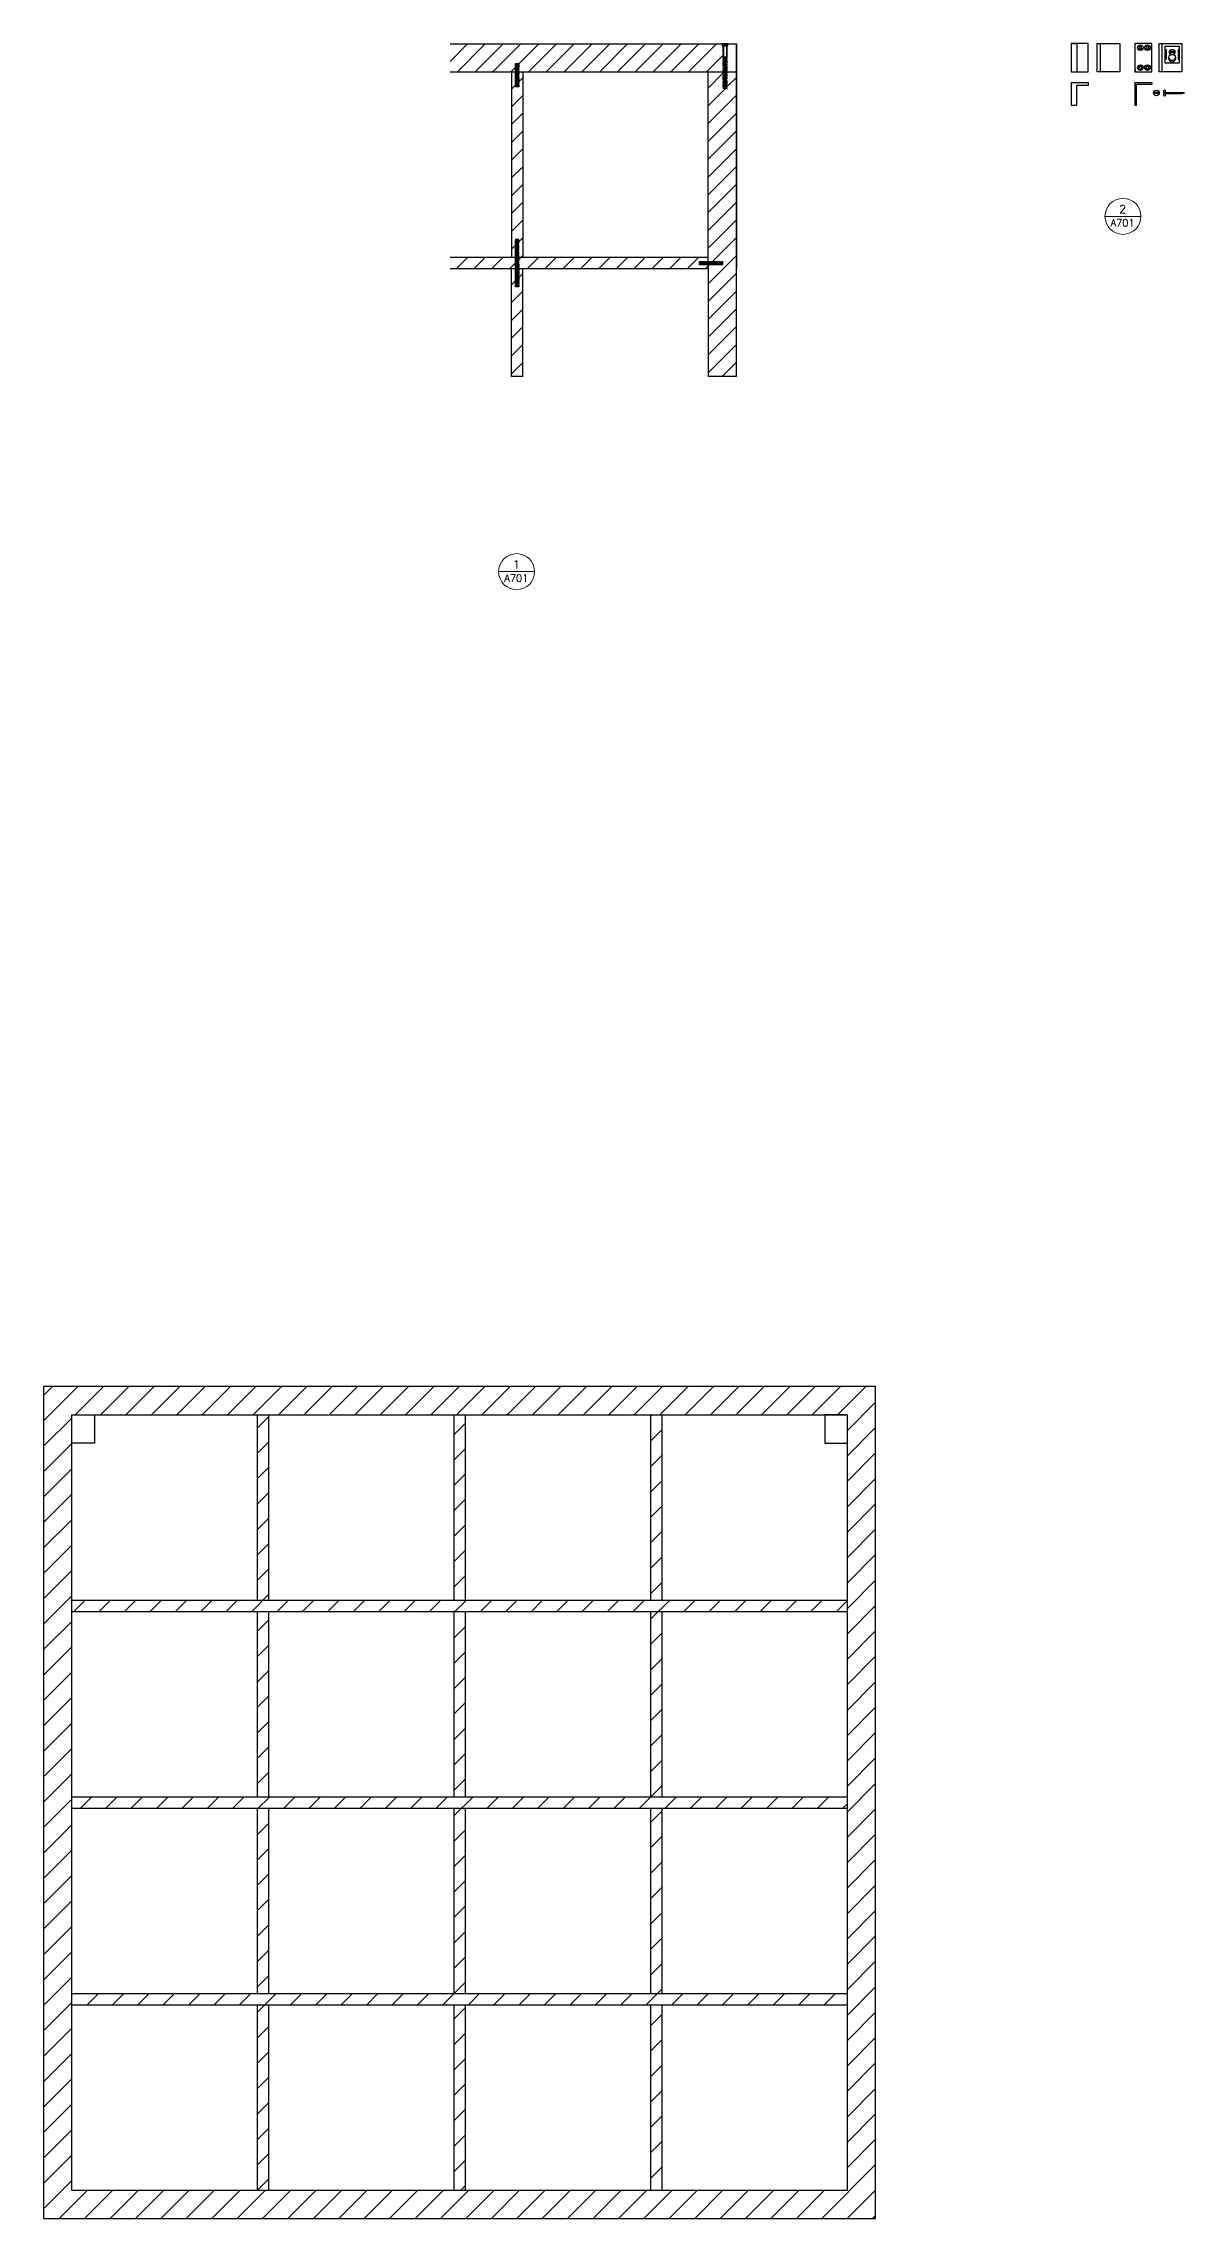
# Model space of a CAD drawing. Header units: millimetres. Extents: x 751 to 1821, y 987 to 1458.
# Drawn here: x 1249 to 1450.5, y 1073.7 to 1457.9 of the extents above; entities that cross this region are included whole.
import ezdxf
from ezdxf.enums import TextEntityAlignment as Align

# ---------------------------------------------------------------- set-up
doc = ezdxf.new("R2010")
doc.units = ezdxf.units.MM
doc.linetypes.add('PHANTOM2', pattern=[1.25, 0.625, -0.125, 0.125, -0.125, 0.125, -0.125])
doc.layers.get('0').update_dxf_attribs({"color": 3})
for name, color, linetype in [('A-ANNO-DIMS', 2, 'Continuous'), ('campiture', 4, 'Continuous'), ('giunzioni', 8, 'Continuous'), ('sezione', 220, 'Continuous'), ('VV_D_2_VITI', 2, 'Continuous'), ('VV_D_2_VITI_DETTAGLI', 1, 'Continuous')]:
    doc.layers.add(name, color=color, linetype=linetype)
doc.layers.add('Linee e simboli', color=1, linetype='Continuous', lineweight=18)
doc.styles.add('E-ROMANS', font='romans.shx', dxfattribs={"width": 0.8})

# ---------------------------------------------------------------- blocks, each defined once
blk = doc.blocks.new('VV_D_2_VITE01')
at = {"layer": 'VV_D_2_VITI'}
for p, q in [((-0.21, 3.66), (-0.21, 7.84)), ((0.21, 7.84), (-0.21, 7.84)), ((0.21, 3.66), (0.21, 7.84)), ((-0.5, 0.11), (-0.29, 0.33)), ((-0.5, 0), (-0.5, 0.11)), ((-0.5, 0.11), (0.5, 0.11)), ((0.5, 0), (-0.5, 0)), ((-0.29, 2.36), (-0.21, 2.52)), ((0.29, 2.36), (-0.29, 2.36)), ((-0.29, 2.36), (-0.29, 0.33)), ((-0.29, 0.33), (-0.29, 2.36)), ((-0.29, 2.36), (0.29, 2.36)), ((-0.29, 0.33), (0.29, 0.33)), ((-0.21, 3.66), (-0.21, 2.52)), ((0.21, 2.52), (-0.21, 2.52)), ((0.29, 2.36), (0, 2.36)), ((0.21, 3.66), (0.21, 2.52)), ((0.29, 2.36), (0.21, 2.52)), ((0.29, 0.33), (0.29, 2.36)), ((0.29, 2.36), (0.29, 0.33)), ((0.29, 0.33), (0.5, 0.11)), ((0.5, 0.11), (0.5, 0))]:
    blk.add_line(p, q, dxfattribs=at)
at = {"layer": 'VV_D_2_VITI_DETTAGLI'}
for p, q in [((-0.3, 7.57), (-0.14, 7.6)), ((-0.3, 7.57), (-0.18, 7.5)), ((-0.3, 7.57), (-0.3, 7.57)), ((-0.3, 7.29), (-0.14, 7.31)), ((-0.3, 7.29), (-0.18, 7.21)), ((-0.3, 7.29), (-0.3, 7.29)), ((-0.3, 7.05), (-0.14, 7.07)), ((-0.3, 7.05), (-0.18, 6.97)), ((-0.3, 7.05), (-0.3, 7.05)), ((-0.3, 6.76), (-0.14, 6.79)), ((-0.3, 6.76), (-0.18, 6.68)), ((-0.3, 6.76), (-0.3, 6.76)), ((-0.3, 6.48), (-0.14, 6.5)), ((-0.3, 6.48), (-0.3, 6.47)), ((-0.3, 6.47), (-0.18, 6.4)), ((-0.3, 6.19), (-0.14, 6.21)), ((-0.3, 6.19), (-0.18, 6.11)), ((-0.3, 6.19), (-0.3, 6.19)), ((-0.3, 5.95), (-0.14, 5.98)), ((-0.3, 5.95), (-0.18, 5.87)), ((-0.3, 5.95), (-0.3, 5.95)), ((-0.3, 5.67), (-0.14, 5.69)), ((-0.3, 5.67), (-0.3, 5.66)), ((-0.3, 5.66), (-0.18, 5.59)), ((-0.3, 5.38), (-0.14, 5.4)), ((-0.3, 5.38), (-0.18, 5.3)), ((-0.3, 5.38), (-0.3, 5.38)), ((-0.3, 5.14), (-0.14, 5.16)), ((-0.3, 5.14), (-0.18, 5.06)), ((-0.3, 5.14), (-0.3, 5.14)), ((-0.3, 4.85), (-0.14, 4.88)), ((-0.3, 4.85), (-0.18, 4.78)), ((-0.3, 4.85), (-0.3, 4.85)), ((-0.3, 4.57), (-0.14, 4.59)), ((-0.3, 4.57), (-0.18, 4.49)), ((-0.3, 4.57), (-0.3, 4.57)), ((-0.3, 4.28), (-0.14, 4.3)), ((-0.3, 4.28), (-0.18, 4.2)), ((-0.3, 4.28), (-0.3, 4.28)), ((-0.3, 4.04), (-0.14, 4.07)), ((-0.3, 4.04), (-0.18, 3.96)), ((-0.3, 4.04), (-0.3, 4.04)), ((0.16, 7.44), (-0.18, 7.5)), ((0.16, 7.15), (-0.18, 7.21)), ((0.16, 6.91), (-0.18, 6.97)), ((0.16, 6.62), (-0.18, 6.68)), ((0.16, 6.34), (-0.18, 6.4)), ((0.16, 6.05), (-0.18, 6.11)), ((0.16, 5.81), (-0.18, 5.87)), ((0.16, 5.53), (-0.18, 5.59)), ((0.16, 5.24), (-0.18, 5.3)), ((0.16, 5), (-0.18, 5.06)), ((0.16, 4.71), (-0.18, 4.78)), ((0.16, 4.43), (-0.18, 4.49)), ((0.16, 4.14), (-0.18, 4.2)), ((0.16, 3.9), (-0.18, 3.96)), ((0.15, 7.55), (-0.14, 7.6)), ((0.15, 7.26), (-0.14, 7.31)), ((0.15, 7.02), (-0.14, 7.07)), ((0.15, 6.73), (-0.14, 6.79)), ((0.15, 6.45), (-0.14, 6.5)), ((0.15, 6.16), (-0.14, 6.21)), ((0.15, 5.92), (-0.14, 5.98)), ((0.15, 5.64), (-0.14, 5.69)), ((0.15, 5.35), (-0.14, 5.4)), ((0.15, 5.11), (-0.14, 5.16)), ((0.15, 4.82), (-0.14, 4.88)), ((0.15, 4.54), (-0.14, 4.59)), ((0.15, 4.25), (-0.14, 4.3)), ((0.15, 4.01), (-0.14, 4.07)), ((0.3, 7.47), (0.15, 7.55)), ((0.3, 7.18), (0.15, 7.26)), ((0.3, 6.94), (0.15, 7.02)), ((0.3, 6.66), (0.15, 6.73)), ((0.3, 6.37), (0.15, 6.45)), ((0.3, 6.08), (0.15, 6.16)), ((0.3, 5.85), (0.15, 5.92)), ((0.3, 5.56), (0.15, 5.64)), ((0.3, 5.27), (0.15, 5.35)), ((0.3, 5.04), (0.15, 5.11)), ((0.3, 4.75), (0.15, 4.82)), ((0.3, 4.46), (0.15, 4.54)), ((0.3, 4.18), (0.15, 4.25)), ((0.3, 3.94), (0.15, 4.01)), ((0.3, 7.47), (0.16, 7.44)), ((0.3, 7.18), (0.16, 7.15)), ((0.3, 6.94), (0.16, 6.91)), ((0.3, 6.66), (0.16, 6.62)), ((0.3, 6.37), (0.16, 6.34)), ((0.3, 6.08), (0.16, 6.05)), ((0.3, 5.84), (0.16, 5.81)), ((0.3, 5.56), (0.16, 5.53)), ((0.3, 5.27), (0.16, 5.24)), ((0.3, 5.03), (0.16, 5)), ((0.3, 4.75), (0.16, 4.71)), ((0.3, 4.46), (0.16, 4.43)), ((0.3, 4.17), (0.16, 4.14)), ((0.3, 3.93), (0.16, 3.9)), ((-0.3, 3.76), (-0.14, 3.78)), ((-0.3, 3.76), (-0.3, 3.75)), ((-0.3, 3.75), (-0.18, 3.68)), ((-0.3, 3.47), (-0.14, 3.49)), ((-0.3, 3.47), (-0.18, 3.39)), ((-0.3, 3.47), (-0.3, 3.47)), ((-0.3, 3.23), (-0.14, 3.25)), ((-0.3, 3.23), (-0.18, 3.15)), ((-0.3, 3.23), (-0.3, 3.23)), ((-0.3, 2.95), (-0.14, 2.97)), ((-0.3, 2.95), (-0.3, 2.94)), ((-0.3, 2.94), (-0.18, 2.87)), ((-0.3, 2.66), (-0.14, 2.68)), ((-0.3, 2.66), (-0.18, 2.58)), ((-0.3, 2.66), (-0.3, 2.66)), ((0.16, 3.62), (-0.18, 3.68)), ((0.16, 3.33), (-0.18, 3.39)), ((0.16, 3.09), (-0.18, 3.15)), ((0.16, 2.81), (-0.18, 2.87)), ((0.16, 2.52), (-0.18, 2.58)), ((0.15, 3.73), (-0.14, 3.78)), ((0.15, 3.44), (-0.14, 3.49)), ((0.15, 3.2), (-0.14, 3.25)), ((0.15, 2.92), (-0.14, 2.97)), ((0.15, 2.63), (-0.14, 2.68)), ((0.3, 3.65), (0.15, 3.73)), ((0.3, 3.36), (0.15, 3.44)), ((0.3, 3.13), (0.15, 3.2)), ((0.3, 2.84), (0.15, 2.92)), ((0.3, 2.55), (0.15, 2.63)), ((0.3, 3.65), (0.16, 3.62)), ((0.3, 3.36), (0.16, 3.33)), ((0.3, 3.12), (0.16, 3.09)), ((0.3, 2.84), (0.16, 2.81)), ((0.3, 2.55), (0.16, 2.52))]:
    blk.add_line(p, q, dxfattribs=at)
blk = doc.blocks.new('VV_D_2_VITE00')
at = {"layer": 'A-ANNO-DIMS'}
blk.add_line((0.24, 0.1), (0.24, 0.13), dxfattribs=at)
at = {"layer": 'VV_D_2_VITI'}
for p, q in [((-0.21, 4), (-0.24, 3.9)), ((-0.24, 0.1), (-0.24, 3.9)), ((0.24, 3.9), (-0.24, 3.9)), ((0.21, 4), (-0.21, 4)), ((0, 4), (0.21, 4)), ((0.21, 4), (0.24, 3.9)), ((0.24, 0.1), (0.24, 3.9)), ((-0.21, 0), (-0.24, 0.1)), ((0.24, 0.1), (-0.24, 0.1)), ((0, 0), (-0.21, 0)), ((0, 0), (0.21, 0)), ((0.21, 0), (0.24, 0.1))]:
    blk.add_line(p, q, dxfattribs=at)
at = {"layer": 'VV_D_2_VITI_DETTAGLI'}
for p, q in [((-0.14, 3.87), (-0.14, 0.13)), ((0, 0.13), (0, 3.87)), ((0.14, 3.87), (0.14, 0.13))]:
    blk.add_line(p, q, dxfattribs=at)

msp = doc.modelspace()

# ---------------------------------------------------------------- hatches: boundary and pattern name
at = {"layer": 'campiture'}
h = msp.add_hatch(dxfattribs=at)
h.set_pattern_fill('ANSI31', color=256, scale=0.7)
h.set_pattern_definition([(45, (165.5736, -17.8954), (-1.5715448, 1.5715448), [])])
h.paths.add_polyline_path([(1333.63, 1452.87), (1332.93, 1452.87), (1332.93, 1450.31), (1332.34, 1450.31), (1332.34, 1452.87), (1331.63, 1452.87), (1331.63, 1420.12), (1332.34, 1420.12), (1332.34, 1423.3), (1332.93, 1423.3), (1332.93, 1420.12), (1333.63, 1420.12)])
h.paths.add_polyline_path([(1371.38, 1452.87), (1369.71, 1452.87), (1369.71, 1449.98), (1369.05, 1449.98), (1369.05, 1450.25), (1369.05, 1452.87), (1366.38, 1452.87), (1366.38, 1419.42), (1368.94, 1419.42), (1368.94, 1418.83), (1366.38, 1418.83), (1366.38, 1418.12), (1366.38, 1399.1), (1371.38, 1399.1)])
h.paths.add_polyline_path([(1333.63, 1418.12), (1332.93, 1418.12), (1332.93, 1414.94), (1332.34, 1414.94), (1332.34, 1418.12), (1331.63, 1418.12), (1331.63, 1399.1), (1333.63, 1399.1)])
h.paths.add_polyline_path([(1320.8, 1457.87), (1320.8, 1452.87), (1332.34, 1452.87), (1332.34, 1454.39), (1332.93, 1454.39), (1332.93, 1452.87), (1369.05, 1452.87), (1369.05, 1457.55), (1368.87, 1457.55), (1368.87, 1457.87)])
h.paths.add_polyline_path([(1320.8, 1420.12), (1320.8, 1418.12), (1332.34, 1418.12), (1332.34, 1419.02), (1332.93, 1419.02), (1332.93, 1418.12), (1366.38, 1418.12), (1366.38, 1418.83), (1364.86, 1418.83), (1364.86, 1419.42), (1366.38, 1419.42), (1366.38, 1420.12), (1332.93, 1420.12), (1332.93, 1419.22), (1332.34, 1419.22), (1332.34, 1420.12)])
h = msp.add_hatch(dxfattribs=at)
h.set_pattern_fill('ANSI31', color=256)
h.set_pattern_definition([(45, (-28.496, 0), (-2.245064, 2.245064), [])])
h.paths.add_polyline_path([(1253.98, 1215.71), (1248.98, 1215.71), (1248.98, 1078.71), (1253.98, 1078.71)])
h.paths.add_polyline_path([(1395.98, 1220.71), (1248.98, 1220.71), (1248.98, 1215.71), (1253.98, 1215.71), (1395.98, 1215.71)])
h.paths.add_polyline_path([(1395.98, 1078.71), (1248.98, 1078.71), (1248.98, 1073.71), (1395.98, 1073.71)])
h.paths.add_polyline_path([(1395.98, 1215.71), (1390.98, 1215.71), (1390.98, 1210.71), (1390.98, 1078.71), (1395.98, 1078.71)])
h = msp.add_hatch(dxfattribs=at)
h.set_pattern_fill('ANSI31', color=256)
h.set_pattern_definition([(45, (69.1527, 188.852), (-2.245064, 2.245064), [])])
h.paths.add_polyline_path([(1288.73, 1215.71), (1286.73, 1215.71), (1286.73, 1182.96), (1288.73, 1182.96)])
h.paths.add_polyline_path([(1288.73, 1180.96), (1286.73, 1180.96), (1286.73, 1148.21), (1288.73, 1148.21)])
h.paths.add_polyline_path([(1288.73, 1146.21), (1286.73, 1146.21), (1286.73, 1113.46), (1288.73, 1113.46)])
h.paths.add_polyline_path([(1288.73, 1111.46), (1286.73, 1111.46), (1286.73, 1078.71), (1288.73, 1078.71)])
h.paths.add_polyline_path([(1323.48, 1111.46), (1321.48, 1111.46), (1321.48, 1078.71), (1323.48, 1078.71)])
h.paths.add_polyline_path([(1323.48, 1146.21), (1321.48, 1146.21), (1321.48, 1113.46), (1323.48, 1113.46)])
h.paths.add_polyline_path([(1323.48, 1180.96), (1321.48, 1180.96), (1321.48, 1148.21), (1323.48, 1148.21)])
h.paths.add_polyline_path([(1323.48, 1215.71), (1321.48, 1215.71), (1321.48, 1182.96), (1323.48, 1182.96)])
h.paths.add_polyline_path([(1390.98, 1182.96), (1253.98, 1182.96), (1253.98, 1180.96), (1390.98, 1180.96)])
h.paths.add_polyline_path([(1390.98, 1148.21), (1253.98, 1148.21), (1253.98, 1146.21), (1390.98, 1146.21)])
h.paths.add_polyline_path([(1390.98, 1113.46), (1253.98, 1113.46), (1253.98, 1111.46), (1390.98, 1111.46)])
h.paths.add_polyline_path([(1358.23, 1146.21), (1356.23, 1146.21), (1356.23, 1113.46), (1358.23, 1113.46)])
h.paths.add_polyline_path([(1358.23, 1180.96), (1356.23, 1180.96), (1356.23, 1148.21), (1358.23, 1148.21)])
h.paths.add_polyline_path([(1358.23, 1215.71), (1356.23, 1215.71), (1356.23, 1182.96), (1358.23, 1182.96)])
h.paths.add_polyline_path([(1358.23, 1111.46), (1356.23, 1111.46), (1356.23, 1078.71), (1358.23, 1078.71)])

# ---------------------------------------------------------------- linework, layer by layer
at = {"linetype": 'PHANTOM2'}
for p, q in [((1369.89, 1457.87), (1368.87, 1457.87)), ((1368.87, 1457.87), (1368.87, 1457.55)), ((1368.87, 1457.55), (1369.05, 1457.55)), ((1369.05, 1450.25), (1369.05, 1457.55)), ((1369.71, 1457.55), (1369.71, 1449.98)), ((1369.89, 1457.55), (1369.71, 1457.55)), ((1369.89, 1457.55), (1369.89, 1457.87)), ((1369.05, 1450.25), (1369.05, 1449.98)), ((1369.71, 1449.98), (1369.05, 1449.98))]:
    msp.add_line(p, q, dxfattribs=at)
for p, q in [((1371.38, 1457.87), (1371.38, 1418.12)), ((1333.63, 1420.12), (1332.93, 1420.12))]:
    msp.add_line(p, q)
for points in [[(1332.93, 1450.31), (1332.34, 1450.31), (1332.34, 1454.39), (1332.93, 1454.39)], [(1332.93, 1423.3), (1332.34, 1423.3), (1332.34, 1419.22), (1332.93, 1419.22)], [(1332.93, 1414.94), (1332.34, 1414.94), (1332.34, 1419.02), (1332.93, 1419.02)], [(1368.94, 1419.42), (1368.94, 1418.83), (1364.86, 1418.83), (1364.86, 1419.42)]]:
    msp.add_lwpolyline(points, close=True, dxfattribs=at)
at = {"layer": 'giunzioni'}
for p, q in [((1433.5, 1457.94), (1430.5, 1457.94)), ((1430.5, 1457.94), (1430.5, 1452.94)), ((1430.5, 1457.94), (1431.5, 1457.94)), ((1431.5, 1457.94), (1431.5, 1452.94)), ((1433.5, 1452.94), (1433.5, 1457.94)), ((1435.14, 1457.94), (1439.14, 1457.94)), ((1435.14, 1452.94), (1435.14, 1457.94)), ((1435.14, 1457.94), (1435.64, 1457.94)), ((1435.64, 1457.94), (1435.64, 1452.94)), ((1439.14, 1457.94), (1439.14, 1452.94)), ((1444.75, 1457.94), (1441.75, 1457.94)), ((1441.75, 1457.94), (1441.75, 1452.94)), ((1441.75, 1457.74), (1441.85, 1457.74)), ((1441.75, 1457.54), (1441.85, 1457.54)), ((1441.85, 1457.54), (1441.85, 1457.94)), ((1442.39, 1456.99), (1442.6, 1457.2)), ((1442.54, 1456.85), (1442.39, 1456.99)), ((1442.54, 1457.55), (1442.4, 1457.4)), ((1442.4, 1457.4), (1442.6, 1457.2)), ((1442.54, 1457.55), (1442.75, 1457.34)), ((1442.54, 1456.85), (1442.75, 1457.06)), ((1442.75, 1457.34), (1442.95, 1457.54)), ((1442.75, 1457.06), (1442.95, 1456.85)), ((1442.89, 1457.2), (1443.09, 1457.4)), ((1442.89, 1457.2), (1443.09, 1457)), ((1442.95, 1457.54), (1443.09, 1457.4)), ((1443.09, 1457), (1442.95, 1456.85)), ((1443.79, 1457.55), (1443.64, 1457.4)), ((1443.64, 1457.4), (1443.85, 1457.2)), ((1443.64, 1456.99), (1443.85, 1457.2)), ((1443.78, 1456.85), (1443.64, 1456.99)), ((1443.78, 1456.85), (1443.99, 1457.06)), ((1443.79, 1457.55), (1443.99, 1457.34)), ((1443.99, 1457.34), (1444.19, 1457.54)), ((1443.99, 1457.06), (1444.19, 1456.85)), ((1444.13, 1457.2), (1444.33, 1457.4)), ((1444.13, 1457.2), (1444.34, 1457)), ((1444.19, 1457.54), (1444.33, 1457.4)), ((1444.34, 1457), (1444.19, 1456.85)), ((1444.75, 1452.94), (1444.75, 1457.94)), ((1446.05, 1457.94), (1450.05, 1457.94)), ((1446.05, 1452.94), (1446.05, 1457.94)), ((1446.05, 1457.94), (1446.55, 1457.94)), ((1446.55, 1457.94), (1446.55, 1452.94)), ((1447.12, 1457.49), (1449.62, 1457.49)), ((1447.12, 1454.49), (1447.12, 1457.49)), ((1447.22, 1457.49), (1447.32, 1457.49)), ((1447.22, 1456.89), (1447.22, 1455.19)), ((1447.22, 1456.89), (1447.32, 1456.89)), ((1447.32, 1456.89), (1447.32, 1455.19)), ((1448.85, 1456.51), (1447.87, 1456.51)), ((1448.85, 1456.31), (1447.87, 1456.31)), ((1449.42, 1456.89), (1449.42, 1455.19)), ((1449.42, 1456.89), (1449.52, 1456.89)), ((1449.52, 1456.89), (1449.52, 1455.19)), ((1449.62, 1457.49), (1449.62, 1454.49)), ((1450.05, 1457.94), (1450.05, 1452.94)), ((1430.5, 1452.94), (1433.5, 1452.94)), ((1439.14, 1452.94), (1435.14, 1452.94)), ((1441.75, 1453.34), (1441.85, 1453.34)), ((1441.75, 1453.14), (1441.85, 1453.14)), ((1441.75, 1452.94), (1444.75, 1452.94)), ((1441.85, 1453.34), (1441.85, 1452.94)), ((1442.39, 1453.48), (1442.6, 1453.69)), ((1442.54, 1453.34), (1442.39, 1453.48)), ((1442.54, 1454.03), (1442.4, 1453.89)), ((1442.4, 1453.89), (1442.6, 1453.69)), ((1442.54, 1454.03), (1442.75, 1453.83)), ((1442.54, 1453.34), (1442.75, 1453.55)), ((1442.75, 1453.83), (1442.95, 1454.03)), ((1442.75, 1453.55), (1442.95, 1453.34)), ((1442.89, 1453.69), (1443.09, 1453.89)), ((1442.89, 1453.69), (1443.09, 1453.48)), ((1442.95, 1454.03), (1443.09, 1453.89)), ((1443.09, 1453.48), (1442.95, 1453.34)), ((1443.79, 1454.03), (1443.64, 1453.89)), ((1443.64, 1453.89), (1443.85, 1453.69)), ((1443.64, 1453.48), (1443.85, 1453.69)), ((1443.78, 1453.34), (1443.64, 1453.48)), ((1443.78, 1453.34), (1443.99, 1453.55)), ((1443.79, 1454.03), (1443.99, 1453.83)), ((1443.99, 1453.83), (1444.19, 1454.03)), ((1443.99, 1453.55), (1444.19, 1453.34)), ((1444.13, 1453.69), (1444.33, 1453.89)), ((1444.13, 1453.69), (1444.34, 1453.48)), ((1444.19, 1454.03), (1444.33, 1453.89)), ((1444.34, 1453.48), (1444.19, 1453.34)), ((1450.05, 1452.94), (1446.05, 1452.94)), ((1449.62, 1454.49), (1447.12, 1454.49)), ((1447.22, 1455.19), (1447.32, 1455.19)), ((1449.42, 1455.19), (1449.52, 1455.19)), ((1430.5, 1451.04), (1433.5, 1451.04)), ((1430.5, 1451.04), (1430.5, 1447.04)), ((1433.5, 1450.54), (1431.5, 1450.54)), ((1431.5, 1447.04), (1431.5, 1450.54)), ((1433.5, 1451.04), (1433.5, 1450.54)), ((1441.75, 1451.04), (1444.75, 1451.04)), ((1441.75, 1451.04), (1441.75, 1447.04)), ((1442.05, 1447.04), (1442.05, 1450.74)), ((1442.05, 1450.74), (1444.75, 1450.74)), ((1444.75, 1451.04), (1444.75, 1450.74)), ((1446.07, 1449.3), (1445.09, 1449.3)), ((1446.07, 1449.1), (1445.09, 1449.1)), ((1446.83, 1449.6), (1446.83, 1449.3)), ((1446.83, 1449.3), (1446.93, 1449.3)), ((1446.93, 1449.1), (1446.83, 1449.1)), ((1446.83, 1449.1), (1446.83, 1448.8)), ((1447.13, 1449.7), (1446.93, 1449.7)), ((1446.93, 1449.3), (1446.93, 1449.1)), ((1446.93, 1448.7), (1447.13, 1448.7)), ((1447.13, 1449.7), (1447.13, 1448.7)), ((1447.13, 1449.3), (1450.13, 1449.3)), ((1447.13, 1449.1), (1450.13, 1449.1)), ((1450.54, 1449.2), (1450.13, 1449.3)), ((1450.13, 1449.1), (1450.54, 1449.2)), ((1430.5, 1447.04), (1431.5, 1447.04)), ((1441.75, 1447.04), (1442.05, 1447.04)), ((1257.98, 1215.71), (1257.98, 1210.71)), ((1386.98, 1215.71), (1386.98, 1210.71)), ((1257.98, 1210.71), (1253.98, 1210.71)), ((1386.98, 1210.71), (1390.98, 1210.71))]:
    msp.add_line(p, q, dxfattribs=at)
for centre in [(1442.74, 1457.2), (1443.99, 1457.2), (1448.36, 1456.41), (1442.74, 1453.68), (1443.99, 1453.68), (1445.58, 1449.2)]:
    msp.add_circle(centre, 0.5, dxfattribs=at)
for centre, start, end in [((1448.36, 1455.37), 112.6199, 67.3801), ((1448.36, 1455.62), 190.7935, 349.2065)]:
    msp.add_arc(centre, 0.65, start, end, dxfattribs=at)
for points in [[(1446.83, 1449.6), (1446.83, 1449.65), (1446.89, 1449.7), (1446.93, 1449.7)], [(1446.83, 1448.8), (1446.83, 1448.75), (1446.89, 1448.7), (1446.93, 1448.7)]]:
    msp.add_open_spline(points, degree=3, dxfattribs=at)
at = {"layer": 'Linee e simboli'}
for p, q in [((1442.84, 1427.41), (1436.49, 1427.41)), ((1335.74, 1364.64), (1329.38, 1364.64))]:
    msp.add_line(p, q, dxfattribs=at)
for centre in [(1439.67, 1427.41), (1332.56, 1364.64)]:
    msp.add_circle(centre, 3.18, dxfattribs=at)
at = {"layer": 'sezione'}
for p, q in [((1320.8, 1457.87), (1371.38, 1457.87)), ((1371.38, 1399.1), (1371.38, 1457.87)), ((1332.34, 1452.87), (1320.8, 1452.87)), ((1331.63, 1452.87), (1331.63, 1420.12)), ((1369.05, 1452.87), (1332.93, 1452.87)), ((1333.63, 1452.87), (1333.63, 1420.12)), ((1366.38, 1419.42), (1366.38, 1452.87)), ((1371.38, 1452.87), (1369.71, 1452.87)), ((1332.34, 1420.12), (1320.8, 1420.12)), ((1332.34, 1418.12), (1320.8, 1418.12)), ((1331.63, 1399.1), (1331.63, 1418.12)), ((1366.38, 1420.12), (1332.93, 1420.12)), ((1366.38, 1418.12), (1332.93, 1418.12)), ((1333.63, 1399.1), (1333.63, 1418.12)), ((1366.38, 1418.83), (1366.38, 1399.1)), ((1333.63, 1399.1), (1331.63, 1399.1)), ((1371.38, 1399.1), (1366.38, 1399.1)), ((1395.98, 1220.71), (1248.98, 1220.71)), ((1248.98, 1220.71), (1248.98, 1073.71)), ((1395.98, 1073.71), (1395.98, 1220.71)), ((1253.98, 1215.71), (1390.98, 1215.71)), ((1253.98, 1078.71), (1253.98, 1215.71)), ((1253.98, 1215.71), (1286.73, 1215.71)), ((1253.98, 1215.71), (1257.98, 1215.71)), ((1253.98, 1210.71), (1253.98, 1215.71)), ((1286.73, 1215.71), (1286.73, 1182.96)), ((1286.73, 1215.71), (1288.73, 1215.71)), ((1288.73, 1215.71), (1321.48, 1215.71)), ((1288.73, 1215.71), (1288.73, 1182.96)), ((1321.48, 1215.71), (1323.48, 1215.71)), ((1321.48, 1215.71), (1321.48, 1182.96)), ((1323.48, 1215.71), (1356.23, 1215.71)), ((1323.48, 1215.71), (1323.48, 1182.96)), ((1356.23, 1215.71), (1358.23, 1215.71)), ((1356.23, 1215.71), (1356.23, 1182.96)), ((1358.23, 1215.71), (1358.23, 1182.96)), ((1390.98, 1215.71), (1386.98, 1215.71)), ((1390.98, 1078.71), (1390.98, 1215.71)), ((1390.98, 1210.71), (1390.98, 1215.71)), ((1253.98, 1182.96), (1390.98, 1182.96)), ((1253.98, 1180.96), (1390.98, 1180.96)), ((1286.73, 1180.96), (1286.73, 1148.21)), ((1288.73, 1180.96), (1288.73, 1148.21)), ((1321.48, 1180.96), (1321.48, 1148.21)), ((1323.48, 1180.96), (1323.48, 1148.21)), ((1356.23, 1180.96), (1356.23, 1148.21)), ((1358.23, 1180.96), (1358.23, 1148.21)), ((1253.98, 1148.21), (1390.98, 1148.21)), ((1253.98, 1146.21), (1390.98, 1146.21)), ((1286.73, 1146.21), (1286.73, 1113.46)), ((1288.73, 1146.21), (1288.73, 1113.46)), ((1321.48, 1146.21), (1321.48, 1113.46)), ((1323.48, 1146.21), (1323.48, 1113.46)), ((1356.23, 1146.21), (1356.23, 1113.46)), ((1358.23, 1146.21), (1358.23, 1113.46)), ((1253.98, 1113.46), (1390.98, 1113.46)), ((1253.98, 1111.46), (1390.98, 1111.46)), ((1286.73, 1111.46), (1286.73, 1078.71)), ((1288.73, 1111.46), (1288.73, 1078.71)), ((1321.48, 1111.46), (1321.48, 1078.71)), ((1323.48, 1111.46), (1323.48, 1078.71)), ((1356.23, 1111.46), (1356.23, 1078.71)), ((1358.23, 1111.46), (1358.23, 1078.71)), ((1253.98, 1078.71), (1390.98, 1078.71)), ((1248.98, 1073.71), (1395.98, 1073.71))]:
    msp.add_line(p, q, dxfattribs=at)

# ---------------------------------------------------------------- block references
at = {"layer": 'giunzioni', "xscale": -1}
for name, p, rotation in [('VV_D_2_VITE01', (1369.38, 1457.87), 180), ('VV_D_2_VITE00', (1364.88, 1419.12), 270)]:
    msp.add_blockref(name, p, dxfattribs=dict(at, rotation=rotation))
for p in [(1332.63, 1450.37), (1332.63, 1419.24), (1332.63, 1415)]:
    msp.add_blockref('VV_D_2_VITE00', p, dxfattribs=at)

# ---------------------------------------------------------------- texts
at = {"layer": 'Linee e simboli', "style": 'E-ROMANS'}
for s, height, p in [('2', 1.41, (1439.61, 1428.7)), ('A701', 1.272, (1439.61, 1426.27)), ('A701', 1.272, (1332.51, 1363.5)), ('1', 1.41, (1332.51, 1365.93))]:
    msp.add_text(s, height=height, dxfattribs=at).set_placement(p, align=Align.MIDDLE_CENTER)

doc.saveas('drawing.dxf')
